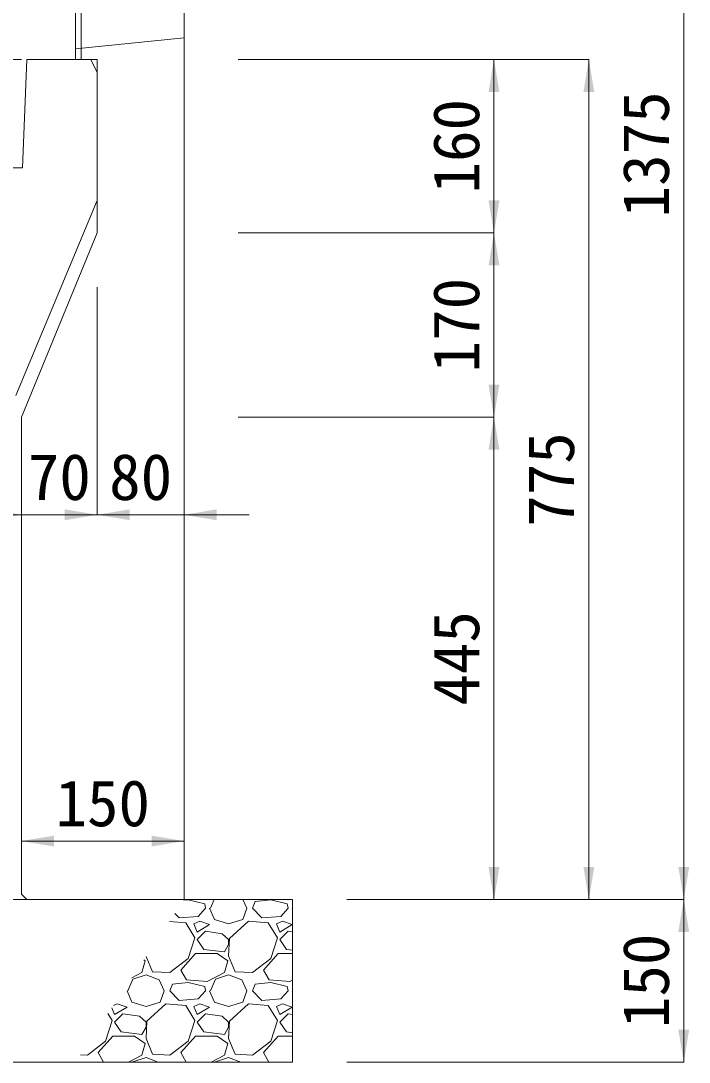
# Model space of a CAD drawing. Units: millimetres at full size. Extents: x 172874 to 217143, y 854931 to 903297.
# Drawn here: x 182474 to 183091, y 870881 to 871842 of the extents above; entities that cross this region are included whole.
import ezdxf
from ezdxf.enums import TextEntityAlignment as Align

# ---------------------------------------------------------------- set-up
doc = ezdxf.new("R2010")
doc.units = ezdxf.units.MM
doc.header["$LTSCALE"] = 20
doc.linetypes.add('DASHED', pattern=[7.5, 6, -1.5])
for name, color, linetype, lineweight in [('パネックスKDS', 2, 'Continuous', 13), ('基礎材', 7, 'Continuous', 15), ('寸法線', 7, 'Continuous', 13), ('本体', 2, 'Continuous', 13), ('ﾊｯﾁﾝｸﾞ', 7, 'Continuous', 5)]:
    doc.layers.add(name, color=color, linetype=linetype, lineweight=lineweight)
doc.styles.add('ＭＳ ゴシック', font='')
doc.styles.get('ＭＳ ゴシック').set_extended_font_data('MS Gothic')

# ---------------------------------------------------------------- blocks, each defined once
blk = doc.blocks.new('filled_arrow')
at = {"color": 0, "linetype": 'Continuous', "lineweight": -2}
blk.add_solid([(7.5, 1.25), (0, 0), (7.5, -1.25)], dxfattribs=at)

msp = doc.modelspace()

# ---------------------------------------------------------------- linework, layer by layer
at = {"layer": 'パネックスKDS', "lineweight": 5}
msp.add_line((182529.7, 871806.42), (182529.7, 872406.42), dxfattribs=at)
at = {"layer": 'パネックスKDS'}
for p, q in [((182624.7, 871031.42), (182624.7, 872406.42)), ((182524.7, 871806.42), (182524.7, 872401.42)), ((182524.7, 871806.42), (182544.7, 871806.42)), ((182544.7, 871646.42), (182544.7, 871806.42)), ((182544.7, 871646.42), (182474.7, 871476.42)), ((182474.7, 871036.42), (182474.7, 871476.42)), ((182474.7, 871036.42), (182479.7, 871031.42)), ((182479.7, 871031.42), (182624.7, 871031.42))]:
    msp.add_line(p, q, dxfattribs=at)
at = {"layer": 'パネックスKDS', "linetype": 'DASHED', "lineweight": 9}
msp.add_line((182524.7, 871816.42), (182624.7, 871826.42), dxfattribs=at)
at = {"layer": '基礎材'}
for p, q in [((181883.41, 871031.42), (182724.7, 871031.42)), ((182724.7, 871031.42), (182724.7, 870881.42)), ((181883.41, 870881.42), (182724.7, 870881.42))]:
    msp.add_line(p, q, dxfattribs=at)
at = {"layer": '寸法線'}
for p, q in [((183085.54, 871031.42), (183085.54, 872406.42)), ((182474.7, 871806.42), (181979.7, 871806.42)), ((182674.7, 871806.42), (182998.04, 871806.42)), ((182674.7, 871806.42), (182910.54, 871806.42)), ((182910.54, 871806.42), (182910.54, 871646.42)), ((182998.04, 871806.42), (182998.04, 871031.42)), ((182674.7, 871646.42), (182910.54, 871646.42)), ((182674.7, 871646.42), (182910.54, 871646.42)), ((182910.54, 871646.42), (182910.54, 871476.42)), ((182544.7, 871596.42), (182544.7, 871386.42)), ((182624.7, 871596.42), (182624.7, 871386.42)), ((182674.7, 871476.42), (182910.54, 871476.42)), ((182674.7, 871476.42), (182910.54, 871476.42)), ((182910.54, 871476.42), (182910.54, 871031.42)), ((182474.7, 871424.69), (182474.7, 871386.42)), ((182544.7, 871426.42), (182544.7, 871386.42)), ((182604.7, 871386.42), (182414.7, 871386.42)), ((182484.7, 871386.42), (182684.7, 871386.42)), ((182474.7, 871085.42), (182624.7, 871085.42)), ((182474.7, 871061.42), (182474.7, 871085.42)), ((182624.7, 871056.42), (182624.7, 871085.42)), ((182774.7, 871031.42), (183085.54, 871031.42)), ((182774.7, 871031.42), (182998.04, 871031.42)), ((182774.7, 871031.42), (182910.54, 871031.42)), ((182774.7, 871031.42), (183085.54, 871031.42)), ((183085.54, 871031.42), (183085.54, 870881.42)), ((182774.7, 870881.42), (183085.54, 870881.42))]:
    msp.add_line(p, q, dxfattribs=at)
at = {"layer": '本体'}
for p, q in [((182479.7, 871806.42), (182475.7, 871706.42)), ((182479.7, 871806.42), (182538.7, 871806.42)), ((182538.7, 871806.42), (182544.7, 871794.42)), ((182544.7, 871794.42), (182544.7, 871676.42)), ((182407.2, 871706.42), (182475.7, 871706.42)), ((182544.7, 871676.42), (182469.7, 871496.42))]:
    msp.add_line(p, q, dxfattribs=at)
at = {"layer": 'ﾊｯﾁﾝｸﾞ'}
for p, q in [((182628.49, 871031.19), (182624.25, 871030.75)), ((182643.73, 871027.38), (182628.49, 871031.19)), ((182649.06, 871023.57), (182652.43, 871031.42)), ((182678.97, 871031.42), (182682.59, 871023.57)), ((182687.92, 871023.57), (182690.21, 871029.67)), ((182704.69, 871031.19), (182690.21, 871029.67)), ((182719.93, 871027.38), (182704.69, 871031.19)), ((182644.49, 871023.57), (182637.63, 871015.95)), ((182644.49, 871023.57), (182643.73, 871027.38)), ((182648.3, 871023.57), (182652.87, 871012.9)), ((182678.78, 871012.9), (182682.59, 871023.57)), ((182696.31, 871014.43), (182687.92, 871023.57)), ((182720.69, 871023.57), (182713.83, 871015.95)), ((182720.69, 871023.57), (182719.93, 871027.38)), ((182724.5, 871023.57), (182724.7, 871023.1)), ((182626.2, 871009.86), (182611.16, 871011.11)), ((182620.11, 871014.43), (182616.21, 871018.68)), ((182637.63, 871015.95), (182620.11, 871014.43)), ((182634.58, 870996.14), (182626.2, 871009.86)), ((182639.16, 871011.38), (182633.82, 871009.09)), ((182648.3, 871008.33), (182639.16, 871011.38)), ((182652.87, 871012.9), (182665.83, 871009.09)), ((182665.83, 871009.09), (182678.78, 871012.9)), ((182684.11, 871011.38), (182666.59, 870995.38)), ((182702.4, 871009.86), (182684.11, 871011.38)), ((182713.83, 871015.95), (182696.31, 871014.43)), ((182710.78, 870996.14), (182702.4, 871009.86)), ((182715.36, 871011.38), (182710.02, 871009.09)), ((182724.5, 871008.33), (182715.36, 871011.38)), ((182633.82, 871009.09), (182636.87, 871001.47)), ((182636.87, 871001.47), (182648.3, 871008.33)), ((182644.49, 871002.24), (182636.87, 870994.62)), ((182659.73, 870999.95), (182644.49, 871002.24)), ((182665.83, 870994.62), (182659.73, 870999.95)), ((182710.02, 871009.09), (182713.07, 871001.47)), ((182713.07, 871001.47), (182724.5, 871008.33)), ((182720.69, 871002.24), (182713.07, 870994.62)), ((182724.71, 871001.63), (182720.69, 871002.24)), ((182628.49, 870977.09), (182634.58, 870996.14)), ((182636.87, 870994.62), (182642.97, 870985.47)), ((182662.02, 870983.19), (182665.83, 870990.04)), ((182666.59, 870995.38), (182665.83, 870979.38)), ((182665.83, 870990.04), (182665.83, 870994.62)), ((182704.69, 870977.09), (182710.78, 870996.14)), ((182713.07, 870994.62), (182719.17, 870985.47)), ((182621.63, 870966.42), (182635.35, 870981.66)), ((182635.35, 870981.66), (182655.16, 870981.66)), ((182642.97, 870985.47), (182662.02, 870983.19)), ((182655.16, 870981.66), (182665.06, 870974.8)), ((182697.83, 870966.42), (182711.55, 870981.66)), ((182711.55, 870981.66), (182724.72, 870981.66)), ((182719.17, 870985.47), (182724.72, 870984.81)), ((182588.86, 870974.8), (182585.82, 870964.14)), ((182587.56, 870975.71), (182588.86, 870974.8)), ((182589.77, 870979.03), (182595.72, 870964.9)), ((182611.72, 870964.14), (182628.49, 870977.09)), ((182665.06, 870974.8), (182662.02, 870964.14)), ((182665.83, 870979.38), (182671.92, 870964.9)), ((182687.92, 870964.14), (182704.69, 870977.09)), ((182585.82, 870964.14), (182576.64, 870959.33)), ((182577.43, 870958.04), (182589.63, 870961.85)), ((182589.63, 870961.85), (182601.82, 870957.28)), ((182595.72, 870964.9), (182611.72, 870964.14)), ((182626.96, 870957.28), (182621.63, 870966.42)), ((182662.02, 870964.14), (182646.01, 870955.75)), ((182653.63, 870958.04), (182665.83, 870961.85)), ((182665.83, 870961.85), (182678.02, 870957.28)), ((182671.92, 870964.9), (182687.92, 870964.14)), ((182703.16, 870957.28), (182697.83, 870966.42)), ((182572.86, 870947.37), (182577.43, 870958.04)), ((182601.82, 870957.28), (182606.39, 870947.37)), ((182611.72, 870947.37), (182614.01, 870953.47)), ((182628.49, 870954.99), (182614.01, 870953.47)), ((182646.01, 870955.75), (182626.96, 870957.28)), ((182643.73, 870951.18), (182628.49, 870954.99)), ((182649.06, 870947.37), (182653.63, 870958.04)), ((182678.02, 870957.28), (182682.59, 870947.37)), ((182687.92, 870947.37), (182690.21, 870953.47)), ((182704.69, 870954.99), (182690.21, 870953.47)), ((182722.21, 870955.75), (182703.16, 870957.28)), ((182719.93, 870951.18), (182704.69, 870954.99)), ((182724.72, 870957.07), (182722.21, 870955.75)), ((182572.1, 870947.37), (182576.67, 870936.7)), ((182602.58, 870936.7), (182606.39, 870947.37)), ((182620.11, 870938.23), (182611.72, 870947.37)), ((182644.49, 870947.37), (182637.63, 870939.75)), ((182644.49, 870947.37), (182643.73, 870951.18)), ((182648.3, 870947.37), (182652.87, 870936.7)), ((182678.78, 870936.7), (182682.59, 870947.37)), ((182696.31, 870938.23), (182687.92, 870947.37)), ((182720.69, 870947.37), (182713.83, 870939.75)), ((182720.69, 870947.37), (182719.93, 870951.18)), ((182724.5, 870947.37), (182724.73, 870946.84)), ((182562.96, 870935.18), (182559.58, 870933.73)), ((182572.1, 870932.13), (182562.96, 870935.18)), ((182576.67, 870936.7), (182589.63, 870932.89)), ((182589.63, 870932.89), (182602.58, 870936.7)), ((182607.91, 870935.18), (182590.39, 870919.18)), ((182626.2, 870933.66), (182607.91, 870935.18)), ((182637.63, 870939.75), (182620.11, 870938.23)), ((182634.58, 870919.94), (182626.2, 870933.66)), ((182639.16, 870935.18), (182633.82, 870932.89)), ((182633.82, 870932.89), (182636.87, 870925.27)), ((182648.3, 870932.13), (182639.16, 870935.18)), ((182652.87, 870936.7), (182665.83, 870932.89)), ((182665.83, 870932.89), (182678.78, 870936.7)), ((182684.11, 870935.18), (182666.59, 870919.18)), ((182702.4, 870933.66), (182684.11, 870935.18)), ((182713.83, 870939.75), (182696.31, 870938.23)), ((182710.78, 870919.94), (182702.4, 870933.66)), ((182715.36, 870935.18), (182710.02, 870932.89)), ((182710.02, 870932.89), (182713.07, 870925.27)), ((182724.5, 870932.13), (182715.36, 870935.18)), ((182558.38, 870919.94), (182554.56, 870926.2)), ((182558.14, 870931.59), (182560.67, 870925.27)), ((182560.67, 870925.27), (182572.1, 870932.13)), ((182568.29, 870926.04), (182560.67, 870918.42)), ((182583.53, 870923.75), (182568.29, 870926.04)), ((182589.63, 870918.42), (182583.53, 870923.75)), ((182636.87, 870925.27), (182648.3, 870932.13)), ((182644.49, 870926.04), (182636.87, 870918.42)), ((182659.73, 870923.75), (182644.49, 870926.04)), ((182665.83, 870918.42), (182659.73, 870923.75)), ((182713.07, 870925.27), (182724.5, 870932.13)), ((182720.69, 870926.04), (182713.07, 870918.42)), ((182724.73, 870925.43), (182720.69, 870926.04)), ((182552.29, 870900.89), (182558.38, 870919.94)), ((182560.67, 870918.42), (182566.77, 870909.27)), ((182585.82, 870906.99), (182589.63, 870913.84)), ((182590.39, 870919.18), (182589.63, 870903.18)), ((182589.63, 870913.84), (182589.63, 870918.42)), ((182628.49, 870900.89), (182634.58, 870919.94)), ((182636.87, 870918.42), (182642.97, 870909.27)), ((182662.02, 870906.99), (182665.83, 870913.84)), ((182666.59, 870919.18), (182665.83, 870903.18)), ((182665.83, 870913.84), (182665.83, 870918.42)), ((182704.69, 870900.89), (182710.78, 870919.94)), ((182713.07, 870918.42), (182719.17, 870909.27)), ((182545.43, 870890.22), (182559.15, 870905.46)), ((182559.15, 870905.46), (182578.96, 870905.46)), ((182566.77, 870909.27), (182585.82, 870906.99)), ((182578.96, 870905.46), (182588.86, 870898.6)), ((182621.63, 870890.22), (182635.35, 870905.46)), ((182635.35, 870905.46), (182655.16, 870905.46)), ((182642.97, 870909.27), (182662.02, 870906.99)), ((182655.16, 870905.46), (182665.06, 870898.6)), ((182697.83, 870890.22), (182711.55, 870905.46)), ((182711.55, 870905.46), (182724.74, 870905.46)), ((182719.17, 870909.27), (182724.74, 870908.6)), ((182535.52, 870887.94), (182552.29, 870900.89)), ((182588.86, 870898.6), (182585.82, 870887.94)), ((182589.63, 870903.18), (182595.72, 870888.7)), ((182611.72, 870887.94), (182628.49, 870900.89)), ((182665.06, 870898.6), (182662.02, 870887.94)), ((182665.83, 870903.18), (182671.92, 870888.7)), ((182687.92, 870887.94), (182704.69, 870900.89)), ((182529.24, 870888.24), (182535.52, 870887.94)), ((182550.56, 870881.42), (182545.43, 870890.22)), ((182585.82, 870887.94), (182573.38, 870881.42)), ((182577.43, 870881.84), (182589.63, 870885.65)), ((182589.63, 870885.65), (182600.9, 870881.42)), ((182595.72, 870888.7), (182611.72, 870887.94)), ((182626.76, 870881.42), (182621.63, 870890.22)), ((182662.02, 870887.94), (182649.58, 870881.42)), ((182653.63, 870881.84), (182665.83, 870885.65)), ((182665.83, 870885.65), (182677.1, 870881.42)), ((182671.92, 870888.7), (182687.92, 870887.94)), ((182702.96, 870881.42), (182697.83, 870890.22)), ((182524.7, 870881.42), (182524.7, 870881.42)), ((182577.25, 870881.42), (182577.43, 870881.84)), ((182653.45, 870881.42), (182653.63, 870881.84))]:
    msp.add_line(p, q, dxfattribs=at)

# ---------------------------------------------------------------- block references
at = {"layer": '寸法線', "xscale": 4, "yscale": 4}
for p, rotation in [((182910.54, 871806.42), 270), ((182998.04, 871806.42), 270), ((182910.54, 871646.42), 90), ((182910.54, 871646.42), 270), ((182910.54, 871476.42), 90), ((182910.54, 871476.42), 270), ((182474.7, 871386.42), 180), ((182544.7, 871386.42), 180), ((182624.7, 871085.42), 180), ((182910.54, 871031.42), 90), ((182998.04, 871031.42), 90), ((183085.54, 871031.42), 90), ((183085.54, 871031.42), 270), ((183085.54, 870881.42), 90)]:
    msp.add_blockref('filled_arrow', p, dxfattribs=dict(at, rotation=rotation))
for p in [(182544.7, 871386.42), (182624.7, 871386.42), (182474.7, 871085.42)]:
    msp.add_blockref('filled_arrow', p, dxfattribs=at)

# ---------------------------------------------------------------- texts
at = {"layer": '寸法線', "style": 'ＭＳ ゴシック'}
for s, p in [('1375', (183050.54, 871718.92)), ('160', (182875.54, 871726.42)), ('170', (182875.54, 871561.42)), ('775', (182963.04, 871418.92)), ('445', (182875.54, 871253.92)), ('150', (183050.54, 870956.42))]:
    msp.add_text(s, height=42.72, rotation=90, dxfattribs=at).set_placement(p, align=Align.MIDDLE_CENTER)
for s, p in [('70', (182509.7, 871421.42)), ('80', (182584.7, 871421.42)), ('150', (182549.7, 871120.42))]:
    msp.add_text(s, height=42.72, dxfattribs=at).set_placement(p, align=Align.MIDDLE_CENTER)

doc.saveas('drawing.dxf')
